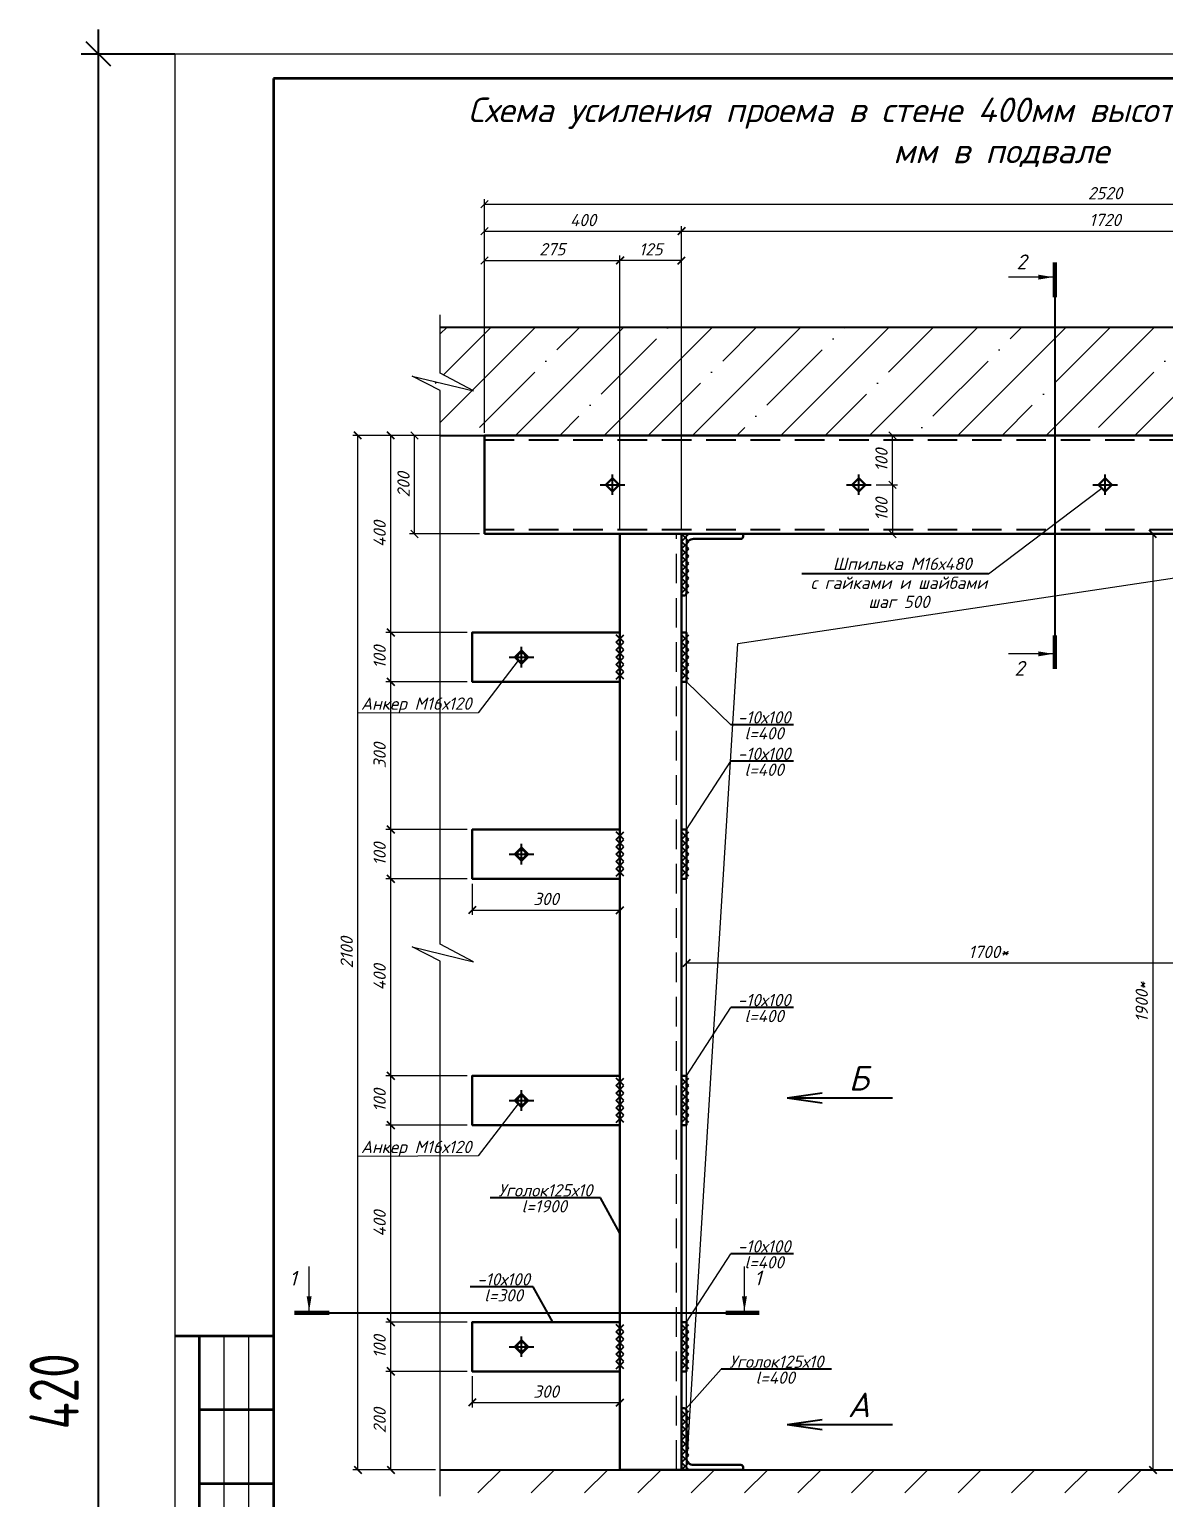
# Model space of a CAD drawing. Header units: millimetres. Extents: x 19346 to 188849, y 18183 to 1386204.
# Drawn here: x 125111 to 127417, y 27127 to 30110 of the extents above; entities that cross this region are included whole.
import ezdxf
from ezdxf.enums import TextEntityAlignment as Align

# ---------------------------------------------------------------- set-up
doc = ezdxf.new("R2010")
doc.units = ezdxf.units.MM
doc.linetypes.add('Пунктир 2мм', pattern=[3, 2, -1])
doc.layers.get('DEFPOINTS').update_dxf_attribs({"color": 1})
for name, color, linetype, lineweight in [('013', 7, 'Continuous', 13), ('030', 7, 'Continuous', 30), ('Размер', 140, 'Continuous', 13), ('Разрезы', 54, 'Continuous', 20)]:
    doc.layers.add(name, color=color, linetype=linetype, lineweight=lineweight)
doc.styles.add('10', font='isocpeui.ttf', dxfattribs={"height": 25})
doc.styles.add('100', font='isocpeui.ttf', dxfattribs={"height": 250})
doc.styles.add('GOST', font='isocpeur.TTF')
doc.styles.add('БДА100', font='romand.shx', dxfattribs={"width": 0.7})
doc.dimstyles.new('10', dxfattribs={"dimtxt": 37.5, "dimasz": 15, "dimexe": 10, "dimexo": 10, "dimgap": 10, "dimtad": 1, "dimtxsty": '10', "dimblk": 'OBLIQUE', "dimcen": 2.5, "dimadec": 0, "dimazin": 0, "dimtfac": 1, "dimtmove": 0, "dimatfit": 3, "dimfxl": 1, "dimlwd": 15, "dimlwe": 15, "dimarcsym": 0})
doc.dimstyles.new('БДА1', dxfattribs={"dimtxt": 2, "dimasz": 1, "dimexe": 0.7, "dimexo": 0, "dimgap": 0.8, "dimtad": 1, "dimdec": 0, "dimrnd": 1, "dimzin": 0, "dimdsep": 46, "dimtxsty": 'БДА100', "dimblk": 'OBLIQUE', "dimcen": 2, "dimdle": 1, "dimadec": 0, "dimazin": 0, "dimtfac": 1, "dimtdec": 0, "dimtmove": 1, "dimatfit": 3, "dimldrblk": 'NONE', "dimfxl": 0.7, "dimtolj": 1, "dimtzin": 0, "dimlwd": -1, "dimlwe": -1, "dimarcsym": 0})

# ---------------------------------------------------------------- blocks, each defined once
blk = doc.blocks.new('_OBLIQUE')
at = {"color": 0, "linetype": 'ByBlock'}
blk.add_line((-0.5, -0.5), (0.5, 0.5), dxfattribs=at)
blk = doc.blocks.new('*D18')
at = {"layer": 'DEFPOINTS', "color": 0, "transparency": 16777216}
for p, q in [((-15.52, -5), (-15.52, 425)), ((0, 420), (-19.02, 420)), ((0, 0), (-19.02, 0))]:
    blk.add_line(p, q, dxfattribs=at)
for p in [(-15.52, 420), (0, 420), (0, 0)]:
    blk.add_point(p, dxfattribs=at)
at = {"layer": 'DEFPOINTS', "color": 0, "transparency": 16777216, "xscale": 5, "yscale": 5, "zscale": 5}
for p, rotation in [((-15.52, 420), 90), ((-15.52, 0), 270)]:
    blk.add_blockref('_OBLIQUE', p, dxfattribs=dict(at, rotation=rotation))
at = {"layer": 'DEFPOINTS', "color": 0, "lineweight": 0, "transparency": 16777216, "insert": (-24.52, 148.5), "char_height": 10, "attachment_point": 5, "rotation": 90, "style": 'БДА100'}
blk.add_mtext('\\A1;420', dxfattribs=at)
blk = doc.blocks.new('_None')
blk = doc.blocks.new('*D257')
at = {"color": 0, "lineweight": 15, "ltscale": 100, "transparency": 16777216}
for p, q in [((125935.7, 29285.8), (125768.2, 29285.8)), ((125778.2, 27185.8), (125778.2, 29285.8)), ((125935.7, 27185.8), (125768.2, 27185.8))]:
    blk.add_line(p, q, dxfattribs=at)
at = {"layer": 'DEFPOINTS', "color": 0, "ltscale": 100, "transparency": 16777216}
for p in [(125778.2, 29285.8), (125945.7, 29285.8), (125945.7, 27185.8)]:
    blk.add_point(p, dxfattribs=at)
at = {"color": 0, "lineweight": 15, "ltscale": 100, "transparency": 16777216, "xscale": 15, "yscale": 15, "zscale": 15}
for p, rotation in [((125778.2, 29285.8), 90), ((125778.2, 27185.8), 270)]:
    blk.add_blockref('_OBLIQUE', p, dxfattribs=dict(at, rotation=rotation))
at = {"color": 0, "ltscale": 100, "transparency": 16777216, "insert": (125755.7, 28235.8), "char_height": 25, "attachment_point": 5, "rotation": 90, "style": '10'}
blk.add_mtext('2100', dxfattribs=at)
blk = doc.blocks.new('*D258')
at = {"color": 0, "lineweight": 15, "ltscale": 100, "transparency": 16777216}
for p, q in [((126435.6, 29295.8), (126435.6, 29710.6)), ((128155.6, 29095.8), (128155.6, 29710.6)), ((126435.6, 29700.6), (128155.6, 29700.6))]:
    blk.add_line(p, q, dxfattribs=at)
at = {"layer": 'DEFPOINTS', "color": 0, "ltscale": 100, "transparency": 16777216}
for p in [(128155.6, 29700.6), (126435.6, 29285.8), (128155.6, 29085.8)]:
    blk.add_point(p, dxfattribs=at)
at = {"color": 0, "lineweight": 15, "ltscale": 100, "transparency": 16777216, "xscale": 15, "yscale": 15, "zscale": 15, "rotation": 180}
blk.add_blockref('_OBLIQUE', (126435.6, 29700.6), dxfattribs=at)
at = {"color": 0, "lineweight": 15, "ltscale": 100, "transparency": 16777216, "xscale": 15, "yscale": 15, "zscale": 15}
blk.add_blockref('_OBLIQUE', (128155.6, 29700.6), dxfattribs=at)
at = {"color": 0, "ltscale": 100, "transparency": 16777216, "insert": (127295.6, 29723.3), "char_height": 25, "attachment_point": 5, "style": '10'}
blk.add_mtext('1720', dxfattribs=at)
blk = doc.blocks.new('*D276')
at = {"color": 0, "lineweight": 15, "ltscale": 100, "transparency": 16777216}
for p, q in [((126310.6, 29095.8), (126310.6, 29651.2)), ((126435.6, 29095.8), (126435.6, 29651.2)), ((126435.6, 29641.2), (126310.6, 29641.2))]:
    blk.add_line(p, q, dxfattribs=at)
at = {"layer": 'DEFPOINTS', "color": 0, "ltscale": 100, "transparency": 16777216}
for p in [(126310.6, 29641.2), (126310.6, 29085.8), (126435.6, 29085.8)]:
    blk.add_point(p, dxfattribs=at)
at = {"color": 0, "lineweight": 15, "ltscale": 100, "transparency": 16777216, "xscale": 15, "yscale": 15, "zscale": 15, "rotation": 180}
blk.add_blockref('_OBLIQUE', (126310.6, 29641.2), dxfattribs=at)
at = {"color": 0, "lineweight": 15, "ltscale": 100, "transparency": 16777216, "xscale": 15, "yscale": 15, "zscale": 15}
blk.add_blockref('_OBLIQUE', (126435.6, 29641.2), dxfattribs=at)
at = {"color": 0, "ltscale": 100, "transparency": 16777216, "insert": (126373.1, 29663.7), "char_height": 25, "attachment_point": 5, "style": '10'}
blk.add_mtext('125', dxfattribs=at)
blk = doc.blocks.new('*D278')
at = {"color": 0, "lineweight": 15, "ltscale": 100, "transparency": 16777216}
for p, q in [((126000.6, 27385.8), (125835.1, 27385.8)), ((125845.1, 27185.8), (125845.1, 27385.8)), ((125935.7, 27185.8), (125835.1, 27185.8))]:
    blk.add_line(p, q, dxfattribs=at)
at = {"layer": 'DEFPOINTS', "color": 0, "ltscale": 100, "transparency": 16777216}
for p in [(125845.1, 27385.8), (126010.6, 27385.8), (125945.7, 27185.8)]:
    blk.add_point(p, dxfattribs=at)
at = {"color": 0, "lineweight": 15, "ltscale": 100, "transparency": 16777216, "xscale": 15, "yscale": 15, "zscale": 15}
for p, rotation in [((125845.1, 27385.8), 90), ((125845.1, 27185.8), 270)]:
    blk.add_blockref('_OBLIQUE', p, dxfattribs=dict(at, rotation=rotation))
at = {"color": 0, "ltscale": 100, "transparency": 16777216, "insert": (125822.6, 27285.8), "char_height": 25, "attachment_point": 5, "rotation": 90, "style": '10'}
blk.add_mtext('200', dxfattribs=at)
blk = doc.blocks.new('*D279')
at = {"color": 0, "lineweight": 15, "ltscale": 100, "transparency": 16777216}
for p, q in [((126000.6, 27485.8), (125835.1, 27485.8)), ((125845.1, 27385.8), (125845.1, 27485.8)), ((126000.6, 27385.8), (125835.1, 27385.8))]:
    blk.add_line(p, q, dxfattribs=at)
at = {"layer": 'DEFPOINTS', "color": 0, "ltscale": 100, "transparency": 16777216}
for p in [(125845.1, 27485.8), (126010.6, 27485.8), (126010.6, 27385.8)]:
    blk.add_point(p, dxfattribs=at)
at = {"color": 0, "lineweight": 15, "ltscale": 100, "transparency": 16777216, "xscale": 15, "yscale": 15, "zscale": 15}
for p, rotation in [((125845.1, 27485.8), 90), ((125845.1, 27385.8), 270)]:
    blk.add_blockref('_OBLIQUE', p, dxfattribs=dict(at, rotation=rotation))
at = {"color": 0, "ltscale": 100, "transparency": 16777216, "insert": (125822.6, 27435.8), "char_height": 25, "attachment_point": 5, "rotation": 90, "style": '10'}
blk.add_mtext('100', dxfattribs=at)
blk = doc.blocks.new('*D280')
at = {"color": 0, "lineweight": 15, "ltscale": 100, "transparency": 16777216}
for p, q in [((126000.6, 27885.8), (125835.1, 27885.8)), ((125845.1, 27485.8), (125845.1, 27885.8)), ((126000.6, 27485.8), (125835.1, 27485.8))]:
    blk.add_line(p, q, dxfattribs=at)
at = {"layer": 'DEFPOINTS', "color": 0, "ltscale": 100, "transparency": 16777216}
for p in [(125845.1, 27885.8), (126010.6, 27885.8), (126010.6, 27485.8)]:
    blk.add_point(p, dxfattribs=at)
at = {"color": 0, "lineweight": 15, "ltscale": 100, "transparency": 16777216, "xscale": 15, "yscale": 15, "zscale": 15}
for p, rotation in [((125845.1, 27885.8), 90), ((125845.1, 27485.8), 270)]:
    blk.add_blockref('_OBLIQUE', p, dxfattribs=dict(at, rotation=rotation))
at = {"color": 0, "ltscale": 100, "transparency": 16777216, "insert": (125822.6, 27685.8), "char_height": 25, "attachment_point": 5, "rotation": 90, "style": '10'}
blk.add_mtext('400', dxfattribs=at)
blk = doc.blocks.new('*D281')
at = {"color": 0, "lineweight": 15, "ltscale": 100, "transparency": 16777216}
for p, q in [((126000.6, 27985.8), (125835.1, 27985.8)), ((125845.1, 27885.8), (125845.1, 27985.8)), ((126000.6, 27885.8), (125835.1, 27885.8))]:
    blk.add_line(p, q, dxfattribs=at)
at = {"layer": 'DEFPOINTS', "color": 0, "ltscale": 100, "transparency": 16777216}
for p in [(125845.1, 27985.8), (126010.6, 27985.8), (126010.6, 27885.8)]:
    blk.add_point(p, dxfattribs=at)
at = {"color": 0, "lineweight": 15, "ltscale": 100, "transparency": 16777216, "xscale": 15, "yscale": 15, "zscale": 15}
for p, rotation in [((125845.1, 27985.8), 90), ((125845.1, 27885.8), 270)]:
    blk.add_blockref('_OBLIQUE', p, dxfattribs=dict(at, rotation=rotation))
at = {"color": 0, "ltscale": 100, "transparency": 16777216, "insert": (125822.6, 27935.8), "char_height": 25, "attachment_point": 5, "rotation": 90, "style": '10'}
blk.add_mtext('100', dxfattribs=at)
blk = doc.blocks.new('*D282')
at = {"color": 0, "lineweight": 15, "ltscale": 100, "transparency": 16777216}
for p, q in [((126000.6, 28385.8), (125835.1, 28385.8)), ((125845.1, 27985.8), (125845.1, 28385.8)), ((126000.6, 27985.8), (125835.1, 27985.8))]:
    blk.add_line(p, q, dxfattribs=at)
at = {"layer": 'DEFPOINTS', "color": 0, "ltscale": 100, "transparency": 16777216}
for p in [(125845.1, 28385.8), (126010.6, 28385.8), (126010.6, 27985.8)]:
    blk.add_point(p, dxfattribs=at)
at = {"color": 0, "lineweight": 15, "ltscale": 100, "transparency": 16777216, "xscale": 15, "yscale": 15, "zscale": 15}
for p, rotation in [((125845.1, 28385.8), 90), ((125845.1, 27985.8), 270)]:
    blk.add_blockref('_OBLIQUE', p, dxfattribs=dict(at, rotation=rotation))
at = {"color": 0, "ltscale": 100, "transparency": 16777216, "insert": (125822.6, 28185.8), "char_height": 25, "attachment_point": 5, "rotation": 90, "style": '10'}
blk.add_mtext('400', dxfattribs=at)
blk = doc.blocks.new('*D283')
at = {"color": 0, "lineweight": 15, "ltscale": 100, "transparency": 16777216}
for p, q in [((126000.6, 28485.8), (125835.1, 28485.8)), ((125845.1, 28385.8), (125845.1, 28485.8)), ((126000.6, 28385.8), (125835.1, 28385.8))]:
    blk.add_line(p, q, dxfattribs=at)
at = {"layer": 'DEFPOINTS', "color": 0, "ltscale": 100, "transparency": 16777216}
for p in [(125845.1, 28485.8), (126010.6, 28485.8), (126010.6, 28385.8)]:
    blk.add_point(p, dxfattribs=at)
at = {"color": 0, "lineweight": 15, "ltscale": 100, "transparency": 16777216, "xscale": 15, "yscale": 15, "zscale": 15}
for p, rotation in [((125845.1, 28485.8), 90), ((125845.1, 28385.8), 270)]:
    blk.add_blockref('_OBLIQUE', p, dxfattribs=dict(at, rotation=rotation))
at = {"color": 0, "ltscale": 100, "transparency": 16777216, "insert": (125822.6, 28435.8), "char_height": 25, "attachment_point": 5, "rotation": 90, "style": '10'}
blk.add_mtext('100', dxfattribs=at)
blk = doc.blocks.new('*D284')
at = {"color": 0, "lineweight": 15, "ltscale": 100, "transparency": 16777216}
for p, q in [((126000.6, 28785.8), (125835.1, 28785.8)), ((125845.1, 28485.8), (125845.1, 28785.8)), ((126000.6, 28485.8), (125835.1, 28485.8))]:
    blk.add_line(p, q, dxfattribs=at)
at = {"layer": 'DEFPOINTS', "color": 0, "ltscale": 100, "transparency": 16777216}
for p in [(125845.1, 28785.8), (126010.6, 28785.8), (126010.6, 28485.8)]:
    blk.add_point(p, dxfattribs=at)
at = {"color": 0, "lineweight": 15, "ltscale": 100, "transparency": 16777216, "xscale": 15, "yscale": 15, "zscale": 15}
for p, rotation in [((125845.1, 28785.8), 90), ((125845.1, 28485.8), 270)]:
    blk.add_blockref('_OBLIQUE', p, dxfattribs=dict(at, rotation=rotation))
at = {"color": 0, "ltscale": 100, "transparency": 16777216, "insert": (125822.6, 28635.8), "char_height": 25, "attachment_point": 5, "rotation": 90, "style": '10'}
blk.add_mtext('300', dxfattribs=at)
blk = doc.blocks.new('*D285')
at = {"color": 0, "lineweight": 15, "ltscale": 100, "transparency": 16777216}
for p, q in [((126000.6, 28885.8), (125835.1, 28885.8)), ((125845.1, 28785.8), (125845.1, 28885.8)), ((126000.6, 28785.8), (125835.1, 28785.8))]:
    blk.add_line(p, q, dxfattribs=at)
at = {"layer": 'DEFPOINTS', "color": 0, "ltscale": 100, "transparency": 16777216}
for p in [(125845.1, 28885.8), (126010.6, 28885.8), (126010.6, 28785.8)]:
    blk.add_point(p, dxfattribs=at)
at = {"color": 0, "lineweight": 15, "ltscale": 100, "transparency": 16777216, "xscale": 15, "yscale": 15, "zscale": 15}
for p, rotation in [((125845.1, 28885.8), 90), ((125845.1, 28785.8), 270)]:
    blk.add_blockref('_OBLIQUE', p, dxfattribs=dict(at, rotation=rotation))
at = {"color": 0, "ltscale": 100, "transparency": 16777216, "insert": (125822.6, 28835.8), "char_height": 25, "attachment_point": 5, "rotation": 90, "style": '10'}
blk.add_mtext('100', dxfattribs=at)
blk = doc.blocks.new('*D286')
at = {"color": 0, "lineweight": 15, "ltscale": 100, "transparency": 16777216}
for p, q in [((125935.7, 29285.8), (125835.1, 29285.8)), ((125845.1, 28885.8), (125845.1, 29285.8)), ((126000.6, 28885.8), (125835.1, 28885.8))]:
    blk.add_line(p, q, dxfattribs=at)
at = {"layer": 'DEFPOINTS', "color": 0, "ltscale": 100, "transparency": 16777216}
for p in [(125845.1, 29285.8), (125945.7, 29285.8), (126010.6, 28885.8)]:
    blk.add_point(p, dxfattribs=at)
at = {"color": 0, "lineweight": 15, "ltscale": 100, "transparency": 16777216, "xscale": 15, "yscale": 15, "zscale": 15}
for p, rotation in [((125845.1, 29285.8), 90), ((125845.1, 28885.8), 270)]:
    blk.add_blockref('_OBLIQUE', p, dxfattribs=dict(at, rotation=rotation))
at = {"color": 0, "ltscale": 100, "transparency": 16777216, "insert": (125822.6, 29085.8), "char_height": 25, "attachment_point": 5, "rotation": 90, "style": '10'}
blk.add_mtext('400', dxfattribs=at)
blk = doc.blocks.new('*U174')
blk.add_lwpolyline([(-34.5, 90.5), (-29.1, 90.5, -0.414214), (-24.5, 85.9), (-24.5, -10.5, 0.414214), (-10.5, -24.5), (85.9, -24.5, -0.414214), (90.5, -29.1), (90.5, -34.5), (-34.5, -34.5)], format="xyb", close=True)
blk = doc.blocks.new('*D287')
at = {"color": 0, "lineweight": 15, "ltscale": 100, "transparency": 16777216}
for p, q in [((126445.6, 28120.6), (126445.6, 28224.7)), ((128145.6, 28120.6), (128145.6, 28224.7)), ((128145.6, 28214.7), (126445.6, 28214.7))]:
    blk.add_line(p, q, dxfattribs=at)
at = {"layer": 'DEFPOINTS', "color": 0, "ltscale": 100, "transparency": 16777216}
for p in [(126445.6, 28214.7), (126445.6, 28110.6), (128145.6, 28110.6)]:
    blk.add_point(p, dxfattribs=at)
at = {"color": 0, "lineweight": 15, "ltscale": 100, "transparency": 16777216, "xscale": 15, "yscale": 15, "zscale": 15, "rotation": 180}
blk.add_blockref('_OBLIQUE', (126445.6, 28214.7), dxfattribs=at)
at = {"color": 0, "lineweight": 15, "ltscale": 100, "transparency": 16777216, "xscale": 15, "yscale": 15, "zscale": 15}
blk.add_blockref('_OBLIQUE', (128145.6, 28214.7), dxfattribs=at)
at = {"color": 0, "ltscale": 100, "transparency": 16777216, "insert": (127058.8, 28237.3), "char_height": 25, "width": 61.42, "attachment_point": 5, "style": '10'}
blk.add_mtext('1700*', dxfattribs=at)
blk = doc.blocks.new('*D288')
at = {"color": 0, "lineweight": 15, "ltscale": 100, "transparency": 16777216}
for p, q in [((127281.4, 29085.8), (127402.6, 29085.8)), ((127392.6, 29085.8), (127392.6, 27185.8)), ((127281.4, 27185.8), (127402.6, 27185.8))]:
    blk.add_line(p, q, dxfattribs=at)
at = {"layer": 'DEFPOINTS', "color": 0, "ltscale": 100, "transparency": 16777216}
for p in [(127271.4, 29085.8), (127271.4, 27185.8), (127392.6, 27185.8)]:
    blk.add_point(p, dxfattribs=at)
at = {"color": 0, "lineweight": 15, "ltscale": 100, "transparency": 16777216, "xscale": 15, "yscale": 15, "zscale": 15}
for p, rotation in [((127392.6, 29085.8), 90), ((127392.6, 27185.8), 270)]:
    blk.add_blockref('_OBLIQUE', p, dxfattribs=dict(at, rotation=rotation))
at = {"color": 0, "ltscale": 100, "transparency": 16777216, "insert": (127370.1, 28135.8), "char_height": 25, "attachment_point": 5, "rotation": 90, "style": '10'}
blk.add_mtext('1900*', dxfattribs=at)
blk = doc.blocks.new('*U256')
at = {"layer": 'DEFPOINTS'}
blk.add_line((0, 0), (80.57, 0), dxfattribs=at)
at = {"layer": 'Разрезы', "color": 0, "lineweight": 60}
for p, q in [((-7.07, 0), (0, 0)), ((87.32, 0), (80.57, 0))]:
    blk.add_line(p, q, dxfattribs=at)
at = {"layer": 'Разрезы', "color": 0}
for p, q in [((-4.07, -0.35), (-4.07, -9.4)), ((84.32, -0.35), (84.32, -9.4))]:
    blk.add_line(p, q, dxfattribs=at)
for points in [[(-4.07, -0.35), (-3.57, -3.35), (-4.57, -3.35)], [(84.32, -0.35), (83.82, -3.35), (84.83, -3.35)]]:
    blk.add_solid(points, dxfattribs=at)
at = {"layer": 'Разрезы', "color": 0, "style": '100'}
for tag, p in [('1', (-7.34, -7.05)), ('2', (87.05, -7.11))]:
    blk.add_attdef(tag, text='', height=3, dxfattribs=at).set_placement(p, align=Align.MIDDLE_CENTER)
blk = doc.blocks.new('*D296')
at = {"color": 0, "lineweight": 15, "ltscale": 100, "transparency": 16777216}
for p, q in [((126010.6, 27375.8), (126010.6, 27312.3)), ((126310.6, 27375.8), (126310.6, 27312.3)), ((126010.6, 27322.3), (126310.6, 27322.3))]:
    blk.add_line(p, q, dxfattribs=at)
at = {"layer": 'DEFPOINTS', "color": 0, "ltscale": 100, "transparency": 16777216}
for p in [(126010.6, 27385.8), (126310.6, 27385.8), (126310.6, 27322.3)]:
    blk.add_point(p, dxfattribs=at)
at = {"color": 0, "lineweight": 15, "ltscale": 100, "transparency": 16777216, "xscale": 15, "yscale": 15, "zscale": 15, "rotation": 180}
blk.add_blockref('_OBLIQUE', (126010.6, 27322.3), dxfattribs=at)
at = {"color": 0, "lineweight": 15, "ltscale": 100, "transparency": 16777216, "xscale": 15, "yscale": 15, "zscale": 15}
blk.add_blockref('_OBLIQUE', (126310.6, 27322.3), dxfattribs=at)
at = {"color": 0, "ltscale": 100, "transparency": 16777216, "insert": (126160.6, 27344.8), "char_height": 25, "attachment_point": 5, "style": '10'}
blk.add_mtext('300', dxfattribs=at)
blk = doc.blocks.new('*D266')
at = {"color": 0, "lineweight": 15, "ltscale": 100, "transparency": 16777216}
for p, q in [((126010.6, 28375.8), (126010.6, 28312.3)), ((126310.6, 28375.8), (126310.6, 28312.3)), ((126010.6, 28322.3), (126310.6, 28322.3))]:
    blk.add_line(p, q, dxfattribs=at)
at = {"layer": 'DEFPOINTS', "color": 0, "ltscale": 100, "transparency": 16777216}
for p in [(126010.6, 28385.8), (126310.6, 28385.8), (126310.6, 28322.3)]:
    blk.add_point(p, dxfattribs=at)
at = {"color": 0, "lineweight": 15, "ltscale": 100, "transparency": 16777216, "xscale": 15, "yscale": 15, "zscale": 15, "rotation": 180}
blk.add_blockref('_OBLIQUE', (126010.6, 28322.3), dxfattribs=at)
at = {"color": 0, "lineweight": 15, "ltscale": 100, "transparency": 16777216, "xscale": 15, "yscale": 15, "zscale": 15}
blk.add_blockref('_OBLIQUE', (126310.6, 28322.3), dxfattribs=at)
at = {"color": 0, "ltscale": 100, "transparency": 16777216, "insert": (126160.6, 28344.8), "char_height": 25, "attachment_point": 5, "style": '10'}
blk.add_mtext('300', dxfattribs=at)
blk = doc.blocks.new('*D303')
at = {"layer": '013', "color": 0, "lineweight": 15, "ltscale": 100, "transparency": 16777216}
for p, q in [((126035.6, 29291.3), (126035.6, 29651.2)), ((126310.6, 29095.8), (126310.6, 29651.2)), ((126035.6, 29641.2), (126310.6, 29641.2))]:
    blk.add_line(p, q, dxfattribs=at)
at = {"layer": 'DEFPOINTS', "color": 0, "ltscale": 100, "transparency": 16777216}
for p in [(126310.6, 29641.2), (126035.6, 29281.3), (126310.6, 29085.8)]:
    blk.add_point(p, dxfattribs=at)
at = {"layer": '013', "color": 0, "lineweight": 15, "ltscale": 100, "transparency": 16777216, "xscale": 15, "yscale": 15, "zscale": 15, "rotation": 180}
blk.add_blockref('_OBLIQUE', (126035.6, 29641.2), dxfattribs=at)
at = {"layer": '013', "color": 0, "lineweight": 15, "ltscale": 100, "transparency": 16777216, "xscale": 15, "yscale": 15, "zscale": 15}
blk.add_blockref('_OBLIQUE', (126310.6, 29641.2), dxfattribs=at)
at = {"layer": '013', "color": 0, "ltscale": 100, "transparency": 16777216, "insert": (126173.1, 29663.9), "char_height": 25, "attachment_point": 5, "style": '10'}
blk.add_mtext('275', dxfattribs=at)
blk = doc.blocks.new('*D304')
at = {"layer": '013', "color": 0, "lineweight": 15, "ltscale": 100, "transparency": 16777216}
for p, q in [((126035.6, 29291.3), (126035.6, 29710.6)), ((126435.6, 29095.8), (126435.6, 29710.6)), ((126035.6, 29700.6), (126435.6, 29700.6))]:
    blk.add_line(p, q, dxfattribs=at)
at = {"layer": 'DEFPOINTS', "color": 0, "ltscale": 100, "transparency": 16777216}
for p in [(126435.6, 29700.6), (126035.6, 29281.3), (126435.6, 29085.8)]:
    blk.add_point(p, dxfattribs=at)
at = {"layer": '013', "color": 0, "lineweight": 15, "ltscale": 100, "transparency": 16777216, "xscale": 15, "yscale": 15, "zscale": 15, "rotation": 180}
blk.add_blockref('_OBLIQUE', (126035.6, 29700.6), dxfattribs=at)
at = {"layer": '013', "color": 0, "lineweight": 15, "ltscale": 100, "transparency": 16777216, "xscale": 15, "yscale": 15, "zscale": 15}
blk.add_blockref('_OBLIQUE', (126435.6, 29700.6), dxfattribs=at)
at = {"layer": '013', "color": 0, "ltscale": 100, "transparency": 16777216, "insert": (126235.6, 29723.1), "char_height": 25, "attachment_point": 5, "style": '10'}
blk.add_mtext('400', dxfattribs=at)
blk = doc.blocks.new('*D307')
at = {"layer": '013', "color": 0, "lineweight": 15, "ltscale": 100, "transparency": 16777216}
for p, q in [((126025.6, 29285.8), (125883.5, 29285.8)), ((125893.5, 29085.8), (125893.5, 29285.8)), ((126025.6, 29085.8), (125883.5, 29085.8))]:
    blk.add_line(p, q, dxfattribs=at)
at = {"layer": 'DEFPOINTS', "color": 0, "ltscale": 100, "transparency": 16777216}
for p in [(125893.5, 29285.8), (126035.6, 29285.8), (126035.6, 29085.8)]:
    blk.add_point(p, dxfattribs=at)
at = {"layer": '013', "color": 0, "lineweight": 15, "ltscale": 100, "transparency": 16777216, "xscale": 15, "yscale": 15, "zscale": 15}
for p, rotation in [((125893.5, 29285.8), 90), ((125893.5, 29085.8), 270)]:
    blk.add_blockref('_OBLIQUE', p, dxfattribs=dict(at, rotation=rotation))
at = {"layer": '013', "color": 0, "ltscale": 100, "transparency": 16777216, "insert": (125871, 29185.8), "char_height": 25, "attachment_point": 5, "rotation": 90, "style": '10'}
blk.add_mtext('200', dxfattribs=at)
blk = doc.blocks.new('*U308')
at = {"layer": 'DEFPOINTS'}
blk.add_line((0, 0), (68.66, 0), dxfattribs=at)
at = {"layer": 'Разрезы', "color": 0}
for p, q in [((-4.07, 0.35), (-4.07, 9.4)), ((72.42, 0.35), (72.42, 9.4))]:
    blk.add_line(p, q, dxfattribs=at)
at = {"layer": 'Разрезы', "color": 0, "lineweight": 60}
for p, q in [((-7.07, 0), (0, 0)), ((75.42, 0), (68.66, 0))]:
    blk.add_line(p, q, dxfattribs=at)
at = {"layer": 'Разрезы', "color": 0}
for points in [[(-4.07, 0.35), (-3.57, 3.35), (-4.57, 3.35)], [(72.42, 0.35), (71.91, 3.35), (72.92, 3.35)]]:
    blk.add_solid(points, dxfattribs=at)
at = {"layer": 'Разрезы', "color": 0, "style": '100'}
for tag, p in [('1', (-7.17, 6.76)), ('2', (75.36, 7.19))]:
    blk.add_attdef(tag, text='', height=3, dxfattribs=at).set_placement(p, align=Align.MIDDLE_CENTER)
blk = doc.blocks.new('*D312')
at = {"layer": '013', "color": 0, "lineweight": 15, "ltscale": 100, "transparency": 16777216}
for p, q in [((126035.6, 29295.8), (126035.6, 29765.2)), ((126035.6, 29755.2), (128555.6, 29755.2)), ((128555.6, 29295.8), (128555.6, 29765.2))]:
    blk.add_line(p, q, dxfattribs=at)
at = {"layer": 'DEFPOINTS', "color": 0, "ltscale": 100, "transparency": 16777216}
for p in [(128555.6, 29755.2), (126035.6, 29285.8), (128555.6, 29285.8)]:
    blk.add_point(p, dxfattribs=at)
at = {"layer": '013', "color": 0, "lineweight": 15, "ltscale": 100, "transparency": 16777216, "xscale": 15, "yscale": 15, "zscale": 15, "rotation": 180}
blk.add_blockref('_OBLIQUE', (126035.6, 29755.2), dxfattribs=at)
at = {"layer": '013', "color": 0, "lineweight": 15, "ltscale": 100, "transparency": 16777216, "xscale": 15, "yscale": 15, "zscale": 15}
blk.add_blockref('_OBLIQUE', (128555.6, 29755.2), dxfattribs=at)
at = {"layer": '013', "color": 0, "ltscale": 100, "transparency": 16777216, "insert": (127295.6, 29777.7), "char_height": 25, "attachment_point": 5, "style": '10'}
blk.add_mtext('2520', dxfattribs=at)
blk = doc.blocks.new('*D313')
at = {"layer": '013', "color": 0, "lineweight": 15, "ltscale": 100, "transparency": 16777216}
for p, q in [((126830.7, 29185.8), (126874.1, 29185.8)), ((126864.1, 29185.8), (126864.1, 29085.8)), ((126830.7, 29085.8), (126874.1, 29085.8))]:
    blk.add_line(p, q, dxfattribs=at)
at = {"layer": 'DEFPOINTS', "color": 0, "ltscale": 100, "transparency": 16777216}
for p in [(126820.7, 29185.8), (126820.7, 29085.8), (126864.1, 29085.8)]:
    blk.add_point(p, dxfattribs=at)
at = {"layer": '013', "color": 0, "lineweight": 15, "ltscale": 100, "transparency": 16777216, "xscale": 15, "yscale": 15, "zscale": 15}
for p, rotation in [((126864.1, 29185.8), 90), ((126864.1, 29085.8), 270)]:
    blk.add_blockref('_OBLIQUE', p, dxfattribs=dict(at, rotation=rotation))
at = {"layer": '013', "color": 0, "ltscale": 100, "transparency": 16777216, "insert": (126841.6, 29135.8), "char_height": 25, "attachment_point": 5, "rotation": 90, "style": '10'}
blk.add_mtext('100', dxfattribs=at)
blk = doc.blocks.new('*D314')
at = {"layer": '013', "color": 0, "lineweight": 15, "ltscale": 100, "transparency": 16777216}
for p, q in [((126830.7, 29285.8), (126874.1, 29285.8)), ((126864.1, 29185.8), (126864.1, 29285.8)), ((126830.7, 29185.8), (126874.1, 29185.8))]:
    blk.add_line(p, q, dxfattribs=at)
at = {"layer": 'DEFPOINTS', "color": 0, "ltscale": 100, "transparency": 16777216}
for p in [(126820.7, 29285.8), (126864.1, 29285.8), (126820.7, 29185.8)]:
    blk.add_point(p, dxfattribs=at)
at = {"layer": '013', "color": 0, "lineweight": 15, "ltscale": 100, "transparency": 16777216, "xscale": 15, "yscale": 15, "zscale": 15}
for p, rotation in [((126864.1, 29285.8), 90), ((126864.1, 29185.8), 270)]:
    blk.add_blockref('_OBLIQUE', p, dxfattribs=dict(at, rotation=rotation))
at = {"layer": '013', "color": 0, "ltscale": 100, "transparency": 16777216, "insert": (126841.6, 29235.8), "char_height": 25, "attachment_point": 5, "rotation": 90, "style": '10'}
blk.add_mtext('100', dxfattribs=at)
blk = doc.blocks.new('*U16')
at = {"color": 44, "lineweight": 20, "ltscale": 10}
for p, q in [((594, 420), (0, 420)), ((0, 420), (0, 0))]:
    blk.add_line(p, q, dxfattribs=at)
at = {"color": 137, "lineweight": 35, "ltscale": 10}
for p, q in [((589, 415), (20, 415)), ((20, 415), (20, 5)), ((0, 159.8), (20, 159.8)), ((5, 89.8), (5, 159.8)), ((5, 144.8), (20, 144.8)), ((5, 129.8), (20, 129.8))]:
    blk.add_line(p, q, dxfattribs=at)
at = {"color": 44, "lineweight": 13}
for p, q in [((10, 89.8), (10, 159.8)), ((15, 89.8), (15, 159.8))]:
    blk.add_line(p, q, dxfattribs=at)
at = {"color": 44, "lineweight": 13, "style": 'GOST', "oblique": 10, "width": 0.8}
for tag in ['ФОРМАТВЕРТ', 'ФОРМАТГОРИЗ']:
    blk.add_attdef(tag, (542.98, 1.6), '', height=2, dxfattribs=at)
at = {"layer": 'DEFPOINTS', "color": 251, "lineweight": 0}
dim = blk.add_linear_dim(base=(-15.52, 420), p1=(0, 0), p2=(0, 420), angle=90, dimstyle='БДА1', override={"dimscale": 5}, dxfattribs=at)
dim.commit()
dim.dimension.update_dxf_attribs({"geometry": '*D18', "text_midpoint": (-15.52, 148.5), "dimtype": 128})

msp = doc.modelspace()

# ---------------------------------------------------------------- hatches: boundary and pattern name
at = {"layer": '013', "ltscale": 100}
h = msp.add_hatch(dxfattribs=at)
h.set_pattern_fill('ANSI35', color=256, scale=20)
h.set_pattern_definition([(45, (15747.66, -63.28), (-89.80256, 89.80256), []), (45, (15837.46, -63.28), (-89.80256, 89.80256), [158.75, -31.75, 0, -31.75])])
h.paths.add_polyline_path([(128809.319, 29406.147), (128933.851, 29376.235), (128866.611, 29412.132), (128866.611, 29505.834), (125945.667, 29505.834), (125945.667, 29412.132), (126012.907, 29376.235), (125888.375, 29406.147), (125945.667, 29377.111), (125945.667, 29285.834), (128866.611, 29285.834), (128866.611, 29377.111)])

# ---------------------------------------------------------------- linework, layer by layer
at = {"ltscale": 100}
for p, q in [((125945.667, 29505.834), (128866.611, 29505.834)), ((125945.667, 29285.834), (128866.611, 29285.834)), ((126295.618, 29164.969), (126295.618, 29206.698)), ((126795.618, 29164.969), (126795.618, 29206.698)), ((127295.618, 29164.969), (127295.618, 29206.698)), ((126270.561, 29185.834), (126320.676, 29185.834)), ((126770.561, 29185.834), (126820.676, 29185.834)), ((127270.561, 29185.834), (127320.676, 29185.834)), ((126450.618, 29070.834), (126435.618, 29085.834)), ((126435.618, 29070.834), (126450.618, 29085.834)), ((126450.618, 29055.834), (126435.618, 29070.834)), ((126435.618, 29055.834), (126450.618, 29070.834)), ((126450.618, 29040.834), (126435.618, 29055.834)), ((126435.618, 29040.834), (126450.618, 29055.834)), ((126450.618, 29025.834), (126435.618, 29040.834)), ((126435.618, 29025.834), (126450.618, 29040.834)), ((126450.618, 29010.834), (126435.618, 29025.834)), ((126435.618, 29010.834), (126450.618, 29025.834)), ((126450.618, 28995.834), (126435.618, 29010.834)), ((126435.618, 28995.834), (126450.618, 29010.834)), ((126450.618, 28980.834), (126435.618, 28995.834)), ((126435.618, 28980.834), (126450.618, 28995.834)), ((127059.06, 29004.61), (126680.156, 29004.61)), ((126450.618, 28965.834), (126435.618, 28980.834)), ((126435.618, 28965.834), (126450.618, 28980.834)), ((126318.118, 28865.834), (126303.118, 28880.834)), ((126303.118, 28865.834), (126318.118, 28880.834)), ((126450.618, 28865.834), (126435.618, 28880.834)), ((126435.618, 28865.834), (126450.618, 28880.834)), ((126450.618, 28865.834), (126435.618, 28880.834)), ((126435.618, 28865.834), (126450.618, 28880.834)), ((126110.618, 28814.969), (126110.618, 28856.698)), ((126318.118, 28850.834), (126303.118, 28865.834)), ((126303.118, 28850.834), (126318.118, 28865.834)), ((126318.118, 28835.834), (126303.118, 28850.834)), ((126303.118, 28835.834), (126318.118, 28850.834)), ((126450.618, 28850.834), (126435.618, 28865.834)), ((126435.618, 28850.834), (126450.618, 28865.834)), ((126450.618, 28835.834), (126435.618, 28850.834)), ((126435.618, 28835.834), (126450.618, 28850.834)), ((126085.561, 28835.834), (126135.676, 28835.834)), ((126318.118, 28820.834), (126303.118, 28835.834)), ((126303.118, 28820.834), (126318.118, 28835.834)), ((126318.118, 28805.834), (126303.118, 28820.834)), ((126303.118, 28805.834), (126318.118, 28820.834)), ((126450.618, 28820.834), (126435.618, 28835.834)), ((126435.618, 28820.834), (126450.618, 28835.834)), ((126450.618, 28805.834), (126435.618, 28820.834)), ((126435.618, 28805.834), (126450.618, 28820.834)), ((126318.118, 28790.834), (126303.118, 28805.834)), ((126303.118, 28790.834), (126318.118, 28805.834)), ((126450.618, 28790.834), (126435.618, 28805.834)), ((126435.618, 28790.834), (126450.618, 28805.834)), ((126663.252, 28698.479), (126535.361, 28698.479)), ((126663.252, 28624.501), (126535.361, 28624.501)), ((126110.618, 28414.969), (126110.618, 28456.698)), ((126318.118, 28465.834), (126303.118, 28480.834)), ((126303.118, 28465.834), (126318.118, 28480.834)), ((126318.118, 28450.834), (126303.118, 28465.834)), ((126303.118, 28450.834), (126318.118, 28465.834)), ((126450.618, 28465.834), (126435.618, 28480.834)), ((126435.618, 28465.834), (126450.618, 28480.834)), ((126450.618, 28450.834), (126435.618, 28465.834)), ((126435.618, 28450.834), (126450.618, 28465.834)), ((126085.561, 28435.834), (126135.676, 28435.834)), ((126318.118, 28435.834), (126303.118, 28450.834)), ((126303.118, 28435.834), (126318.118, 28450.834)), ((126318.118, 28420.834), (126303.118, 28435.834)), ((126303.118, 28420.834), (126318.118, 28435.834)), ((126450.618, 28435.834), (126435.618, 28450.834)), ((126435.618, 28435.834), (126450.618, 28450.834)), ((126450.618, 28420.834), (126435.618, 28435.834)), ((126435.618, 28420.834), (126450.618, 28435.834)), ((126318.118, 28405.834), (126303.118, 28420.834)), ((126303.118, 28405.834), (126318.118, 28420.834)), ((126318.118, 28390.834), (126303.118, 28405.834)), ((126303.118, 28390.834), (126318.118, 28405.834)), ((126450.618, 28405.834), (126435.618, 28420.834)), ((126435.618, 28405.834), (126450.618, 28420.834)), ((126450.618, 28390.834), (126435.618, 28405.834)), ((126435.618, 28390.834), (126450.618, 28405.834)), ((126663.252, 28124.501), (126535.361, 28124.501)), ((126318.118, 27965.834), (126303.118, 27980.834)), ((126303.118, 27965.834), (126318.118, 27980.834)), ((126450.618, 27965.834), (126435.618, 27980.834)), ((126435.618, 27965.834), (126450.618, 27980.834)), ((126110.618, 27914.969), (126110.618, 27956.698)), ((126318.118, 27950.834), (126303.118, 27965.834)), ((126303.118, 27950.834), (126318.118, 27965.834)), ((126318.118, 27935.834), (126303.118, 27950.834)), ((126303.118, 27935.834), (126318.118, 27950.834)), ((126450.618, 27950.834), (126435.618, 27965.834)), ((126435.618, 27950.834), (126450.618, 27965.834)), ((126450.618, 27935.834), (126435.618, 27950.834)), ((126435.618, 27935.834), (126450.618, 27950.834)), ((126649.969, 27940.999), (126721.196, 27951.302)), ((126085.561, 27935.834), (126135.676, 27935.834)), ((126318.118, 27920.834), (126303.118, 27935.834)), ((126303.118, 27920.834), (126318.118, 27935.834)), ((126318.118, 27905.834), (126303.118, 27920.834)), ((126303.118, 27905.834), (126318.118, 27920.834)), ((126450.618, 27920.834), (126435.618, 27935.834)), ((126435.618, 27920.834), (126450.618, 27935.834)), ((126450.618, 27905.834), (126435.618, 27920.834)), ((126435.618, 27905.834), (126450.618, 27920.834)), ((126649.969, 27940.999), (126864.089, 27940.999)), ((126649.969, 27940.999), (126721.196, 27930.696)), ((126318.118, 27890.834), (126303.118, 27905.834)), ((126303.118, 27890.834), (126318.118, 27905.834)), ((126450.618, 27890.834), (126435.618, 27905.834)), ((126435.618, 27890.834), (126450.618, 27905.834)), ((126270.816, 27738.295), (126047.075, 27738.295)), ((126310.618, 27666.632), (126270.816, 27738.295)), ((126663.252, 27624.501), (126535.361, 27624.501)), ((126134.169, 27557.498), (126006.278, 27557.498)), ((126173.971, 27485.834), (126134.169, 27557.498)), ((126318.118, 27465.834), (126303.118, 27480.834)), ((126303.118, 27465.834), (126318.118, 27480.834)), ((126450.618, 27465.834), (126435.618, 27480.834)), ((126435.618, 27465.834), (126450.618, 27480.834)), ((126110.618, 27414.969), (126110.618, 27456.698)), ((126318.118, 27450.834), (126303.118, 27465.834)), ((126303.118, 27450.834), (126318.118, 27465.834)), ((126318.118, 27435.834), (126303.118, 27450.834)), ((126303.118, 27435.834), (126318.118, 27450.834)), ((126450.618, 27450.834), (126435.618, 27465.834)), ((126435.618, 27450.834), (126450.618, 27465.834)), ((126450.618, 27435.834), (126435.618, 27450.834)), ((126435.618, 27435.834), (126450.618, 27450.834)), ((126085.561, 27435.834), (126135.676, 27435.834)), ((126318.118, 27420.834), (126303.118, 27435.834)), ((126303.118, 27420.834), (126318.118, 27435.834)), ((126318.118, 27405.834), (126303.118, 27420.834)), ((126303.118, 27405.834), (126318.118, 27420.834)), ((126450.618, 27420.834), (126435.618, 27435.834)), ((126435.618, 27420.834), (126450.618, 27435.834)), ((126450.618, 27405.834), (126435.618, 27420.834)), ((126435.618, 27405.834), (126450.618, 27420.834)), ((126318.118, 27390.834), (126303.118, 27405.834)), ((126303.118, 27390.834), (126318.118, 27405.834)), ((126450.618, 27390.834), (126435.618, 27405.834)), ((126435.618, 27390.834), (126450.618, 27405.834)), ((126739.814, 27390.397), (126516.073, 27390.397)), ((126450.618, 27290.834), (126435.618, 27305.834)), ((126435.618, 27290.834), (126450.618, 27305.834)), ((126450.618, 27275.834), (126435.618, 27290.834)), ((126435.618, 27275.834), (126450.618, 27290.834)), ((126450.618, 27260.834), (126435.618, 27275.834)), ((126435.618, 27260.834), (126450.618, 27275.834)), ((126649.969, 27277.847), (126721.196, 27288.15)), ((126649.969, 27277.847), (126864.089, 27277.847)), ((126649.969, 27277.847), (126721.196, 27267.544)), ((126450.618, 27245.834), (126435.618, 27260.834)), ((126435.618, 27245.834), (126450.618, 27260.834)), ((126450.618, 27230.834), (126435.618, 27245.834)), ((126435.618, 27230.834), (126450.618, 27245.834)), ((126450.618, 27215.834), (126435.618, 27230.834)), ((126435.618, 27215.834), (126450.618, 27230.834)), ((126450.618, 27200.834), (126435.618, 27215.834)), ((126435.618, 27200.834), (126450.618, 27215.834)), ((125945.667, 27185.834), (128990.295, 27185.834)), ((126450.618, 27185.834), (126435.618, 27200.834)), ((126435.618, 27185.834), (126450.618, 27200.834))]:
    msp.add_line(p, q, dxfattribs=at)
for p, q in [((126035.618, 29285.834), (126035.618, 29276.834)), ((126035.618, 29094.834), (126035.618, 29085.834))]:
    msp.add_line(p, q)
at = {"linetype": 'Пунктир 2мм', "ltscale": 30}
for p, q in [((126035.618, 29276.834), (128555.618, 29276.834)), ((126035.618, 29094.834), (128555.618, 29094.834))]:
    msp.add_line(p, q, dxfattribs=at)
at = {"layer": '013', "ltscale": 100}
for p, q in [((127059.06, 29004.61), (127288.868, 29179.084)), ((126445.618, 28785.834), (126535.361, 28698.479)), ((126445.618, 28485.834), (126535.361, 28624.501)), ((126445.618, 27985.834), (126535.361, 28124.501)), ((126445.618, 27485.834), (126535.361, 27624.501)), ((126444.271, 27309.486), (126516.073, 27390.397)), ((126021.967, 27138.913), (126069.208, 27185.834)), ((126130.314, 27138.913), (126177.555, 27185.834)), ((126238.66, 27138.913), (126285.901, 27185.834)), ((126347.007, 27138.913), (126394.248, 27185.834)), ((126455.354, 27138.913), (126502.595, 27185.834)), ((126563.7, 27138.913), (126610.941, 27185.834)), ((126672.047, 27138.913), (126719.288, 27185.834)), ((126780.394, 27138.913), (126827.635, 27185.834)), ((126888.74, 27138.913), (126935.981, 27185.834)), ((126997.087, 27138.913), (127044.328, 27185.834)), ((127105.434, 27138.913), (127152.675, 27185.834)), ((127213.78, 27138.913), (127261.021, 27185.834)), ((127322.127, 27138.913), (127369.368, 27185.834))]:
    msp.add_line(p, q, dxfattribs=at)
for points in [[(125945.667, 29253.449), (125945.667, 29377.111), (125888.375, 29406.147), (126012.907, 29376.235), (125945.667, 29412.132), (125945.667, 29530.587)], [(125945.667, 27132.558), (125945.667, 28218.353), (125888.375, 28247.389), (126012.907, 28217.477), (125945.667, 28253.374), (125945.667, 29285.834)], [(126445.618, 27185.834), (126550.087, 28863.52), (128030.618, 29085.834)], [(126103.868, 28829.084), (126022.541, 28723.041), (125777.892, 28721.828)], [(126103.868, 27929.084), (126022.541, 27823.041), (125777.892, 27821.828)]]:
    msp.add_lwpolyline(points, dxfattribs=at)
at = {"layer": '013', "linetype": 'Пунктир 2мм', "ltscale": 30}
msp.add_lwpolyline([(126425.618, 27185.834), (126425.618, 29085.834)], dxfattribs=at)
at = {"layer": '013', "ltscale": 100}
msp.add_lwpolyline([(126445.618, 29085.834), (128145.618, 29085.834), (128145.618, 27185.834), (126445.618, 27185.834)], close=True, dxfattribs=at)
at = {"layer": '030'}
for p, q in [((128555.618, 29285.834), (126035.618, 29285.834)), ((126035.618, 29285.834), (126035.618, 29085.834)), ((126035.618, 29085.834), (128555.618, 29085.834))]:
    msp.add_line(p, q, dxfattribs=at)
at = {"layer": '030', "ltscale": 100}
msp.add_line((126310.618, 27185.834), (126435.618, 27185.834), dxfattribs=at)
for points in [[(126282.118, 29185.834), (126295.618, 29199.334), (126309.118, 29185.834), (126295.618, 29172.334), (126282.118, 29185.834)], [(126782.118, 29185.834), (126795.618, 29199.334), (126809.118, 29185.834), (126795.618, 29172.334), (126782.118, 29185.834)], [(127282.118, 29185.834), (127295.618, 29199.334), (127309.118, 29185.834), (127295.618, 29172.334), (127282.118, 29185.834)], [(126310.618, 27185.834), (126310.618, 29085.834), (126435.618, 29085.834)], [(126435.618, 27185.834), (126435.618, 29085.834)], [(126310.618, 28885.834), (126010.618, 28885.834), (126010.618, 28785.834), (126310.618, 28785.834), (126310.618, 28885.834)], [(126445.618, 28885.834), (126445.618, 28785.834), (126435.618, 28785.834), (126435.618, 28885.834), (126445.618, 28885.834)], [(126097.118, 28835.834), (126110.618, 28849.334), (126124.118, 28835.834), (126110.618, 28822.334), (126097.118, 28835.834)], [(126310.618, 28485.834), (126010.618, 28485.834), (126010.618, 28385.834), (126310.618, 28385.834), (126310.618, 28485.834)], [(126445.618, 28485.834), (126445.618, 28385.834), (126435.618, 28385.834), (126435.618, 28485.834), (126445.618, 28485.834)], [(126097.118, 28435.834), (126110.618, 28449.334), (126124.118, 28435.834), (126110.618, 28422.334), (126097.118, 28435.834)], [(126310.618, 27985.834), (126010.618, 27985.834), (126010.618, 27885.834), (126310.618, 27885.834), (126310.618, 27985.834)], [(126445.618, 27985.834), (126445.618, 27885.834), (126435.618, 27885.834), (126435.618, 27985.834), (126445.618, 27985.834)], [(126097.118, 27935.834), (126110.618, 27949.334), (126124.118, 27935.834), (126110.618, 27922.334), (126097.118, 27935.834)], [(126310.618, 27485.834), (126010.618, 27485.834), (126010.618, 27385.834), (126310.618, 27385.834), (126310.618, 27485.834)], [(126445.618, 27485.834), (126445.618, 27385.834), (126435.618, 27385.834), (126435.618, 27485.834), (126445.618, 27485.834)], [(126097.118, 27435.834), (126110.618, 27449.334), (126124.118, 27435.834), (126110.618, 27422.334), (126097.118, 27435.834)]]:
    msp.add_lwpolyline(points, dxfattribs=at)
for centre in [(126110.618, 28835.834), (126110.618, 28435.834), (126110.618, 27935.834), (126110.618, 27435.834)]:
    msp.add_circle(centre, 9, dxfattribs=at)

# ---------------------------------------------------------------- block references
at = {"xscale": 10, "yscale": 10, "zscale": 10}
msp.add_blockref('*U16', (125406.837, 25860.225), dxfattribs=at)
at = {"layer": '030', "rotation": 270}
msp.add_blockref('*U174', (126470.118, 29051.334), dxfattribs=at)
at = {"layer": '030'}
msp.add_blockref('*U174', (126470.118, 27220.334), dxfattribs=at)
at = {"layer": 'Размер'}
ref = msp.add_blockref('*U308', (127193.55, 29566.565), dxfattribs=dict(at, xscale=-10, yscale=10, zscale=10, rotation=90))
ref.add_attrib('1', '2', dxfattribs={"layer": 'Разрезы', "color": 0, "height": 30, "style": '100'}).set_placement((127125.949, 29638.306), align=Align.MIDDLE_CENTER)
ref.add_attrib('2', '2', dxfattribs={"layer": 'Разрезы', "color": 0, "height": 30, "style": '100'}).set_placement((127121.655, 28812.944), align=Align.MIDDLE_CENTER)
ref = msp.add_blockref('*U256', (125720.074, 27504.346), dxfattribs=dict(at, xscale=-10, yscale=10, zscale=10, rotation=180))
ref.add_attrib('1', '1', dxfattribs={"layer": 'Разрезы', "color": 0, "height": 30, "style": '100'}).set_placement((125646.701, 27574.874), align=Align.MIDDLE_CENTER)
ref.add_attrib('2', '1', dxfattribs={"layer": 'Разрезы', "color": 0, "height": 30, "style": '100'}).set_placement((126590.618, 27575.398), align=Align.MIDDLE_CENTER)

# ---------------------------------------------------------------- texts
at = {"color": 0, "lineweight": 9, "char_height": 50, "attachment_point": 5, "style": '10'}
for s, insert, width in [('\\pxi1.23419,t46;Схема усиления проема в стене 400мм высотой 1900 и шириной 1700 мм в подвале', (127084.711, 29901.229), 2395.44136), ('\\pxi1.23419; Б', (126748.713, 27980.849), 295.72287), ('\\pxi1.23419; А', (126748.713, 27317.697), 295.72287)]:
    msp.add_mtext(s, dxfattribs=dict(at, insert=insert, width=width))
at = {"ltscale": 100, "char_height": 25, "attachment_point": 5, "style": '10'}
for s, insert in [('Шпилька М16х480', (126883.858, 29025.261)), ('с гайками и шайбами', (126877.069, 28986.705)), ('шаг 500', (126877.069, 28948.005)), ('Анкер М16х120', (125897.04, 28738.078)), ('-10х100', (126603.353, 28713.516)), ('l=400', (126603.353, 28681.141)), ('-10х100', (126603.353, 28639.538)), ('l=400', (126603.353, 28607.163)), ('-10х100', (126603.353, 28139.538)), ('l=400', (126603.353, 28107.163)), ('Анкер М16х120', (125897.04, 27838.078)), ('Уголок125х10', (126159.265, 27753.332)), ('l=1900', (126156.858, 27720.958)), ('-10х100', (126603.353, 27639.538)), ('l=400', (126603.353, 27607.163)), ('-10х100', (126074.27, 27572.534)), ('l=300', (126074.27, 27540.16)), ('Уголок125х10', (126628.263, 27405.433)), ('l=400', (126625.856, 27373.059))]:
    msp.add_mtext(s, dxfattribs=dict(at, insert=insert))

# ---------------------------------------------------------------- dimensions: what is measured, and where the dimension line sits
at = {"ltscale": 100}
for base, p1, p2, picture, middle in [((128155.618, 29700.635), (126435.618, 29285.834), (128155.618, 29085.834), '*D258', (127295.618, 29723.296)), ((126310.618, 29641.198), (126435.618, 29085.834), (126310.618, 29085.834), '*D276', (126373.118, 29663.698)), ((126310.618, 28322.302), (126010.618, 28385.834), (126310.618, 28385.834), '*D266', (126160.618, 28344.802)), ((126310.618, 27322.302), (126010.618, 27385.834), (126310.618, 27385.834), '*D296', (126160.618, 27344.802))]:
    dim = msp.add_linear_dim(base=base, p1=p1, p2=p2, dimstyle='10', dxfattribs=at)
    dim.commit()
    dim.dimension.update_dxf_attribs({"geometry": picture, "text_midpoint": middle})
for base, p2, picture, middle in [((125778.201, 29285.834), (125945.667, 29285.834), '*D257', (125755.701, 28235.834)), ((125845.113, 27385.834), (126010.618, 27385.834), '*D278', (125822.613, 27285.834))]:
    dim = msp.add_linear_dim(base=base, p1=(125945.667, 27185.834), p2=p2, angle=90, dimstyle='10', dxfattribs=at)
    dim.commit()
    dim.dimension.update_dxf_attribs({"geometry": picture, "text_midpoint": middle})
for base, p1, p2, picture, middle in [((125845.113, 29285.834), (126010.618, 28885.834), (125945.667, 29285.834), '*D286', (125822.613, 29085.834)), ((125845.113, 28885.834), (126010.618, 28785.834), (126010.618, 28885.834), '*D285', (125822.613, 28835.834)), ((125845.113, 28785.834), (126010.618, 28485.834), (126010.618, 28785.834), '*D284', (125822.613, 28635.834)), ((125845.113, 28485.834), (126010.618, 28385.834), (126010.618, 28485.834), '*D283', (125822.613, 28435.834)), ((125845.113, 28385.834), (126010.618, 27985.834), (126010.618, 28385.834), '*D282', (125822.613, 28185.834)), ((125845.113, 27985.834), (126010.618, 27885.834), (126010.618, 27985.834), '*D281', (125822.613, 27935.834)), ((125845.113, 27885.834), (126010.618, 27485.834), (126010.618, 27885.834), '*D280', (125822.613, 27685.834)), ((125845.113, 27485.834), (126010.618, 27385.834), (126010.618, 27485.834), '*D279', (125822.613, 27435.834))]:
    dim = msp.add_linear_dim(base=base, p1=p1, p2=p2, angle=90, dimstyle='10', override={"dimtmove": 1}, dxfattribs=at)
    dim.commit()
    dim.dimension.update_dxf_attribs({"geometry": picture, "text_midpoint": middle})
dim = msp.add_linear_dim(base=(127392.604, 27185.834), p1=(127271.412, 29085.834), p2=(127271.412, 27185.834), angle=90, text='1900*', dimstyle='10', dxfattribs=at)
dim.commit()
dim.dimension.update_dxf_attribs({"geometry": '*D288', "text_midpoint": (127370.104, 28135.834)})
dim = msp.add_linear_dim(base=(126445.618, 28214.684), p1=(128145.618, 28110.622), p2=(126445.618, 28110.622), text='1700*', dimstyle='10', dxfattribs=at)
dim.commit()
dim.dimension.update_dxf_attribs({"geometry": '*D287', "text_midpoint": (127058.765, 28214.684), "dimtype": 160})
at = {"layer": '013', "ltscale": 100}
for base, p1, p2, picture, middle in [((128555.618, 29755.246), (126035.618, 29285.834), (128555.618, 29285.834), '*D312', (127295.618, 29777.746)), ((126435.618, 29700.635), (126035.618, 29281.334), (126435.618, 29085.834), '*D304', (126235.618, 29723.135)), ((126310.618, 29641.198), (126035.618, 29281.334), (126310.618, 29085.834), '*D303', (126173.118, 29663.859))]:
    dim = msp.add_linear_dim(base=base, p1=p1, p2=p2, dimstyle='10', dxfattribs=at)
    dim.commit()
    dim.dimension.update_dxf_attribs({"geometry": picture, "text_midpoint": middle})
for base, p1, p2, picture, middle in [((125893.494, 29285.834), (126035.618, 29085.834), (126035.618, 29285.834), '*D307', (125870.994, 29185.834)), ((126864.108, 29285.834), (126820.676, 29185.834), (126820.676, 29285.834), '*D314', (126841.608, 29235.834)), ((126864.108, 29085.834), (126820.676, 29185.834), (126820.676, 29085.834), '*D313', (126841.608, 29135.834))]:
    dim = msp.add_linear_dim(base=base, p1=p1, p2=p2, angle=90, dimstyle='10', dxfattribs=at)
    dim.commit()
    dim.dimension.update_dxf_attribs({"geometry": picture, "text_midpoint": middle})

doc.saveas('drawing.dxf')
